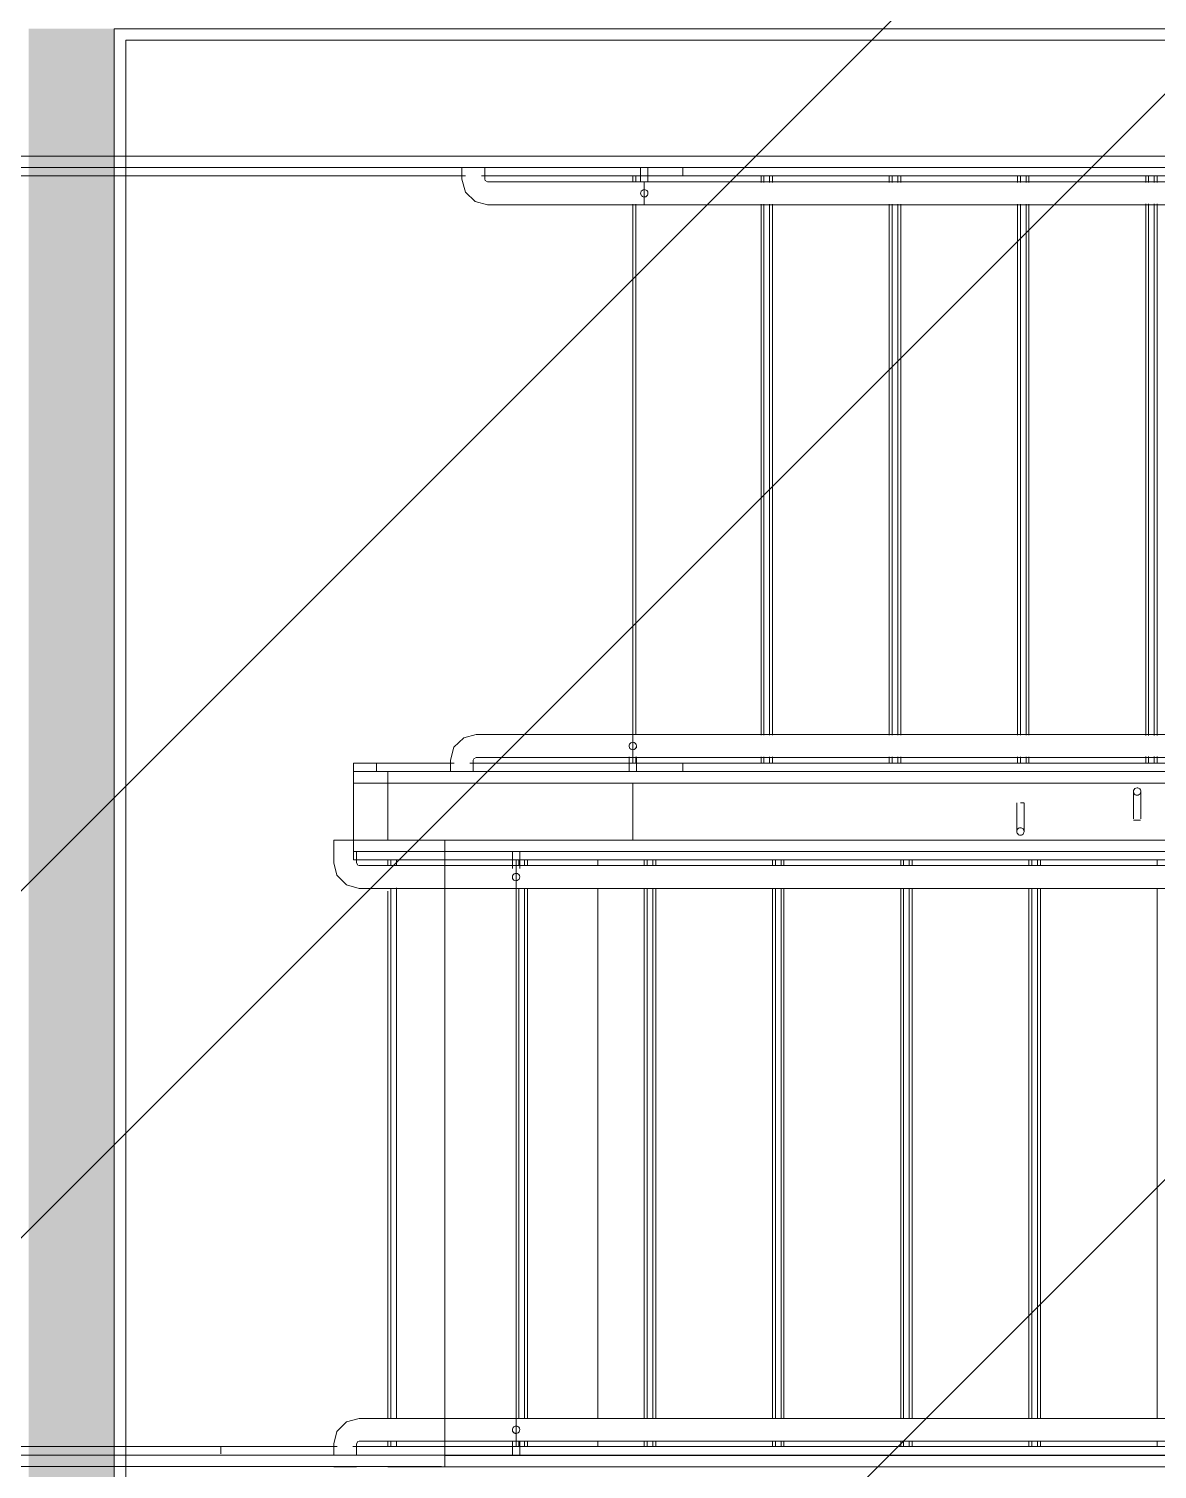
# Model space of a CAD drawing. Header units: millimetres. Extents: x -57519 to 497916, y -349472 to 446842.
# Drawn here: x 331103 to 333083, y 13420 to 15947 of the extents above; entities that cross this region are included whole.
import ezdxf

# ---------------------------------------------------------------- set-up
doc = ezdxf.new("R2010")
doc.units = ezdxf.units.MM
for name, color, linetype, lineweight in [('A-DETL-GENF', 92, 'Continuous', 5), ('A-FLOR', 192, 'Continuous', 5), ('A-FLOR-HRAL', 11, 'Continuous', 5), ('A-WALL', 113, 'Continuous', 20), ('A-WALL-PATT', 111, 'Continuous', 20), ('S-STRS', 31, 'Continuous', 5)]:
    doc.layers.add(name, color=color, linetype=linetype, lineweight=lineweight)

# ---------------------------------------------------------------- blocks, each defined once
blk = doc.blocks.new('Cast-In-Place Stair - Run_Internal_-6095804-SITE COVERAGE')
at = {"layer": 'S-STRS'}
for p, q in [((83399.2, 15678.1), (83399.2, 15689.2)), ((83404.3, 15689.2), (83404.3, 15678.1)), ((83624.2, 15678), (83624.2, 15689.2)), ((83629.3, 15689.2), (83629.3, 15678)), ((83639.2, 15689.2), (83639.2, 15678)), ((83644.3, 15678), (83644.3, 15689.2)), ((83849.2, 15677.8), (83849.2, 15689.2)), ((83854.3, 15689.2), (83854.3, 15677.8)), ((83864.2, 15689.2), (83864.2, 15677.8)), ((83869.3, 15677.8), (83869.3, 15689.2)), ((84074.2, 15677.7), (84074.2, 15689.2)), ((84079.3, 15689.2), (84079.3, 15677.7)), ((84089.2, 15689.2), (84089.2, 15677.7)), ((84094.3, 15677.7), (84094.3, 15689.2)), ((84299.2, 15677.5), (84299.2, 15689.2)), ((84304.3, 15689.2), (84304.3, 15677.5)), ((84314.2, 15689.2), (84314.2, 15677.5)), ((84319.3, 15677.5), (84319.3, 15689.2)), ((83399.2, 14708.1), (83399.2, 15639.6)), ((83404.3, 15639.6), (83404.3, 14708.1)), ((83624.2, 14708), (83624.2, 15639.6)), ((83629.3, 15639.6), (83629.3, 14708)), ((83639.2, 15639.7), (83639.2, 14708)), ((83644.3, 14708), (83644.3, 15639.7)), ((83849.2, 14707.8), (83849.2, 15639.8)), ((83854.3, 15639.8), (83854.3, 14707.8)), ((83864.2, 15639.8), (83864.2, 14707.8)), ((83869.3, 14707.8), (83869.3, 15639.8)), ((84074.2, 14707.7), (84074.2, 15639.9)), ((84079.3, 15640), (84079.3, 14707.7)), ((84089.2, 15640), (84089.2, 14707.7)), ((84094.3, 14707.7), (84094.3, 15640)), ((84299.2, 14707.5), (84299.2, 15640.1)), ((84304.3, 15640.1), (84304.3, 14707.5)), ((84314.2, 15640.1), (84314.2, 14707.5)), ((84319.3, 14707.5), (84319.3, 15640.1)), ((83399.2, 14658.8), (83399.2, 14669.5)), ((83404.3, 14669.5), (83404.3, 14658.8)), ((83624.2, 14658.8), (83624.2, 14669.6)), ((83629.3, 14669.7), (83629.3, 14658.8)), ((83639.2, 14669.7), (83639.2, 14658.8)), ((83644.3, 14658.8), (83644.3, 14669.7)), ((83849.2, 14658.8), (83849.2, 14669.8)), ((83854.3, 14669.8), (83854.3, 14658.8)), ((83864.2, 14669.8), (83864.2, 14658.8)), ((83869.3, 14658.8), (83869.3, 14669.8)), ((84074.2, 14658.8), (84074.2, 14669.9)), ((84079.3, 14670), (84079.3, 14658.8)), ((84089.2, 14670), (84089.2, 14658.8)), ((84094.3, 14658.8), (84094.3, 14670)), ((84299.2, 14658.8), (84299.2, 14670.1)), ((84304.3, 14670.1), (84304.3, 14658.8)), ((84314.2, 14670.1), (84314.2, 14658.8)), ((84319.3, 14658.8), (84319.3, 14670.1)), ((83404.3, 14623.8), (83644.3, 14623.8)), ((83639.2, 14623.8), (83404.3, 14623.8)), ((83629.3, 14623.8), (83639.2, 14623.8)), ((83639.2, 14623.8), (83629.3, 14623.8)), ((83644.3, 14623.8), (83869.3, 14623.8)), ((83864.2, 14623.8), (83644.3, 14623.8)), ((83854.3, 14623.8), (83864.2, 14623.8)), ((83862.5, 14623.8), (83854.3, 14623.8)), ((83869.3, 14623.8), (83877.6, 14623.8)), ((83877.6, 14623.8), (83869.3, 14623.8)), ((83877.6, 14623.8), (84094.3, 14623.8)), ((84089.2, 14623.8), (83877.6, 14623.8)), ((84079.3, 14623.8), (84089.2, 14623.8)), ((84086.4, 14623.8), (84079.3, 14623.8)), ((84094.3, 14623.8), (84101.7, 14623.8)), ((84101.7, 14623.8), (84094.3, 14623.8)), ((84101.7, 14623.8), (84319.3, 14623.8)), ((84314.2, 14623.8), (84101.7, 14623.8)), ((84304.3, 14623.8), (84314.2, 14623.8)), ((84311.8, 14623.8), (84304.3, 14623.8)), ((84319.3, 14623.8), (84326.4, 14623.8)), ((84326.4, 14623.8), (84319.3, 14623.8))]:
    blk.add_line(p, q, dxfattribs=at)
blk = doc.blocks.new('Cast-In-Place Stair - ___-6095803-SITE COVERAGE')
at = {"layer": 'S-STRS'}
for p, q in [((83399.2, 15689.2), (83399.2, 15678.1)), ((83399.2, 15689.2), (83399.2, 15678.1)), ((83624.2, 15689.2), (83624.2, 15678)), ((83639.2, 15678), (83639.2, 15689.2)), ((83849.2, 15689.2), (83849.2, 15677.8)), ((83864.2, 15677.8), (83864.2, 15689.2)), ((84074.2, 15689.2), (84074.2, 15677.7)), ((84089.2, 15677.7), (84089.2, 15689.2)), ((84299.2, 15689.2), (84299.2, 15677.5)), ((84314.2, 15677.5), (84314.2, 15689.2)), ((83399.2, 15639.6), (83399.2, 14708.1)), ((83399.2, 15639.6), (83399.2, 14708.1)), ((83624.2, 15639.6), (83624.2, 14708)), ((83639.2, 14708), (83639.2, 15639.7)), ((83849.2, 15639.8), (83849.2, 14707.8)), ((83864.2, 14707.8), (83864.2, 15639.8)), ((84074.2, 15639.9), (84074.2, 14707.7)), ((84089.2, 14707.7), (84089.2, 15640)), ((84299.2, 15640.1), (84299.2, 14707.5)), ((84314.2, 14707.5), (84314.2, 15640.1)), ((83399.2, 14669.5), (83399.2, 14658.8)), ((83399.2, 14669.5), (83399.2, 14658.8)), ((83624.2, 14669.6), (83624.2, 14658.8)), ((83639.2, 14658.8), (83639.2, 14669.7)), ((83849.2, 14669.8), (83849.2, 14658.8)), ((83864.2, 14658.8), (83864.2, 14669.8)), ((84074.2, 14669.9), (84074.2, 14658.8)), ((84089.2, 14658.8), (84089.2, 14670)), ((84299.2, 14670.1), (84299.2, 14658.8)), ((84314.2, 14658.8), (84314.2, 14670.1)), ((83404.3, 14623.8), (83639.2, 14623.8)), ((83404.3, 14623.8), (83624.2, 14623.8)), ((83624.2, 14623.8), (83639.2, 14623.8)), ((83629.3, 14623.8), (83639.2, 14623.8)), ((83629.3, 14623.8), (83639.2, 14623.8)), ((83644.3, 14623.8), (83864.2, 14623.8)), ((83644.3, 14623.8), (83849.2, 14623.8)), ((83849.2, 14623.8), (83864.2, 14623.8)), ((83854.3, 14623.8), (83862.5, 14623.8)), ((83854.3, 14623.8), (83862.5, 14623.8)), ((83869.3, 14623.8), (83877.6, 14623.8)), ((83869.3, 14623.8), (83877.6, 14623.8)), ((83877.6, 14623.8), (84089.2, 14623.8)), ((83877.6, 14623.8), (84074.2, 14623.8)), ((84074.2, 14623.8), (84089.2, 14623.8)), ((84079.3, 14623.8), (84086.4, 14623.8)), ((84079.3, 14623.8), (84086.4, 14623.8)), ((84094.3, 14623.8), (84101.7, 14623.8)), ((84094.3, 14623.8), (84101.7, 14623.8)), ((84101.7, 14623.8), (84314.2, 14623.8)), ((84101.7, 14623.8), (84299.2, 14623.8)), ((84299.2, 14623.8), (84314.2, 14623.8)), ((84304.3, 14623.8), (84311.8, 14623.8)), ((84304.3, 14623.8), (84311.8, 14623.8)), ((84319.3, 14623.8), (84326.4, 14623.8)), ((84319.3, 14623.8), (84326.4, 14623.8))]:
    blk.add_line(p, q, dxfattribs=at)
blk.add_blockref('Cast-In-Place Stair - Run_Internal_-6095804-SITE COVERAGE', (0, 0))
blk = doc.blocks.new('Cast-In-Place Stair - Run_Internal_-6095802-SITE COVERAGE')
at = {"layer": 'S-STRS'}
for p, q in [((83069.3, 14523.8), (82969.3, 14523.8)), ((82974.3, 14523.8), (83069.3, 14523.8)), ((83194.3, 14523.8), (83069.3, 14523.8)), ((83069.3, 14523.8), (83194.3, 14523.8)), ((83399.2, 14523.8), (83194.3, 14523.8)), ((83209.3, 14523.8), (83199.3, 14523.8)), ((83199.3, 14523.8), (83209.3, 14523.8)), ((83199.3, 14523.8), (83399.2, 14523.8)), ((83419.3, 14523.8), (83399.2, 14523.8)), ((83399.2, 14523.8), (83419.3, 14523.8)), ((83644.3, 14523.8), (83419.3, 14523.8)), ((83434.3, 14523.8), (83424.3, 14523.8)), ((83424.3, 14523.8), (83434.3, 14523.8)), ((83424.3, 14523.8), (83644.3, 14523.8)), ((83869.3, 14523.8), (83644.3, 14523.8)), ((83659.3, 14523.8), (83649.3, 14523.8)), ((83649.3, 14523.8), (83659.3, 14523.8)), ((83649.3, 14523.8), (83869.3, 14523.8)), ((84094.3, 14523.8), (83869.3, 14523.8)), ((83884.3, 14523.8), (83874.3, 14523.8)), ((83874.3, 14523.8), (83884.3, 14523.8)), ((83874.3, 14523.8), (84094.3, 14523.8)), ((84319.3, 14523.8), (84094.3, 14523.8)), ((84109.3, 14523.8), (84099.3, 14523.8)), ((84099.3, 14523.8), (84109.3, 14523.8)), ((84099.3, 14523.8), (84319.3, 14523.8)), ((84544.3, 14523.8), (84319.3, 14523.8)), ((82969.3, 14488.8), (82969.3, 14478.8)), ((82974.3, 14478.8), (82974.3, 14488.8)), ((83194.3, 14488.8), (83194.3, 14478.8)), ((83199.3, 14478.8), (83199.3, 14488.8)), ((83209.3, 14488.8), (83209.3, 14478.8)), ((83214.3, 14478.8), (83214.3, 14488.8)), ((83419.3, 14488.8), (83419.3, 14478.8)), ((83424.3, 14478.8), (83424.3, 14488.8)), ((83434.3, 14478.8), (83434.3, 14488.8)), ((83439.3, 14488.8), (83439.3, 14478.8)), ((83644.3, 14488.8), (83644.3, 14478.8)), ((83649.3, 14478.8), (83649.3, 14488.8)), ((83659.3, 14478.8), (83659.3, 14488.8)), ((83664.3, 14488.8), (83664.3, 14478.8)), ((83869.3, 14488.8), (83869.3, 14478.8)), ((83874.3, 14478.8), (83874.3, 14488.8)), ((83884.3, 14478.8), (83884.3, 14488.8)), ((83889.3, 14488.8), (83889.3, 14478.8)), ((84094.3, 14488.8), (84094.3, 14478.8)), ((84099.3, 14478.8), (84099.3, 14488.8)), ((84109.3, 14478.8), (84109.3, 14488.8)), ((84114.3, 14488.8), (84114.3, 14478.8)), ((84319.3, 14488.8), (84319.3, 14478.8)), ((82974.3, 13507.7), (82974.3, 14437.7)), ((83194.3, 14439.5), (83194.3, 13508.1)), ((83199.3, 13508.1), (83199.3, 14439.5)), ((83209.3, 14439.5), (83209.3, 13508.1)), ((83214.3, 13508.1), (83214.3, 14439.5)), ((83419.3, 14439.5), (83419.3, 13508.1)), ((83424.3, 13508.1), (83424.3, 14439.5)), ((83434.3, 13508.1), (83434.3, 14439.5)), ((83439.3, 14439.5), (83439.3, 13508.1)), ((83644.3, 14439.5), (83644.3, 13508.1)), ((83649.3, 13508.1), (83649.3, 14439.5)), ((83659.3, 13508.1), (83659.3, 14439.5)), ((83664.3, 14439.5), (83664.3, 13508.1)), ((83869.3, 14439.5), (83869.3, 13508.1)), ((83874.3, 13508.1), (83874.3, 14439.5)), ((83884.3, 13508.1), (83884.3, 14439.5)), ((83889.3, 14439.5), (83889.3, 13508.1)), ((84094.3, 14439.5), (84094.3, 13508.1)), ((84099.3, 13508.1), (84099.3, 14439.5)), ((84109.3, 13508.1), (84109.3, 14439.5)), ((84114.3, 14439.5), (84114.3, 13508.1)), ((84319.3, 14439.5), (84319.3, 13508.1)), ((82969.3, 14434.1), (82969.3, 13507.8)), ((82969.3, 13469.5), (82969.3, 13459.2)), ((82974.3, 13459.2), (82974.3, 13469.5)), ((83194.3, 13469.5), (83194.3, 13459.2)), ((83199.3, 13459.2), (83199.3, 13469.5)), ((83209.3, 13469.5), (83209.3, 13459.2)), ((83214.3, 13459.2), (83214.3, 13469.5)), ((83419.3, 13469.5), (83419.3, 13459.2)), ((83424.3, 13459.2), (83424.3, 13469.5)), ((83434.3, 13459.2), (83434.3, 13469.5)), ((83439.3, 13469.5), (83439.3, 13459.2)), ((83644.3, 13469.5), (83644.3, 13459.2)), ((83649.3, 13459.2), (83649.3, 13469.5)), ((83659.3, 13459.2), (83659.3, 13469.5)), ((83664.3, 13469.5), (83664.3, 13459.2)), ((83869.3, 13469.5), (83869.3, 13459.2)), ((83874.3, 13459.2), (83874.3, 13469.5)), ((83884.3, 13459.2), (83884.3, 13469.5)), ((83889.3, 13469.5), (83889.3, 13459.2)), ((84094.3, 13469.5), (84094.3, 13459.2)), ((84099.3, 13459.2), (84099.3, 13469.5)), ((84109.3, 13459.2), (84109.3, 13469.5)), ((84114.3, 13469.5), (84114.3, 13459.2)), ((84319.3, 13469.5), (84319.3, 13459.2)), ((82969.3, 13423.8), (83069.3, 13423.8)), ((82969.3, 13423.8), (82974.3, 13423.8)), ((83069.3, 13423.8), (82974.3, 13423.8)), ((83069.3, 13423.8), (83194.3, 13423.8)), ((83194.3, 13423.8), (83069.3, 13423.8)), ((83194.3, 13423.8), (83419.3, 13423.8)), ((83199.3, 13423.8), (83209.3, 13423.8)), ((83209.3, 13423.8), (83199.3, 13423.8)), ((83419.3, 13423.8), (83199.3, 13423.8)), ((83419.3, 13423.8), (83644.3, 13423.8)), ((83424.3, 13423.8), (83434.3, 13423.8)), ((83434.3, 13423.8), (83424.3, 13423.8)), ((83644.3, 13423.8), (83424.3, 13423.8)), ((83644.3, 13423.8), (83869.3, 13423.8)), ((83649.3, 13423.8), (83659.3, 13423.8)), ((83659.3, 13423.8), (83649.3, 13423.8)), ((83869.3, 13423.8), (83649.3, 13423.8)), ((83869.3, 13423.8), (84094.3, 13423.8)), ((83874.3, 13423.8), (83884.3, 13423.8)), ((83884.3, 13423.8), (83874.3, 13423.8)), ((84094.3, 13423.8), (83874.3, 13423.8)), ((84094.3, 13423.8), (84319.3, 13423.8)), ((84099.3, 13423.8), (84109.3, 13423.8)), ((84109.3, 13423.8), (84099.3, 13423.8)), ((84319.3, 13423.8), (84099.3, 13423.8)), ((84319.3, 13423.8), (84544.3, 13423.8))]:
    blk.add_line(p, q, dxfattribs=at)
blk = doc.blocks.new('Cast-In-Place Stair - ___-6095801-SITE COVERAGE')
at = {"layer": 'S-STRS'}
for p, q in [((83069.3, 14523.8), (82974.3, 14523.8)), ((83069.3, 14523.8), (82984.3, 14523.8)), ((83194.3, 14523.8), (83069.3, 14523.8)), ((83194.3, 14523.8), (83069.3, 14523.8)), ((83209.3, 14523.8), (83199.3, 14523.8)), ((83399.2, 14523.8), (83199.3, 14523.8)), ((83214.3, 14523.8), (83199.3, 14523.8)), ((83209.3, 14523.8), (83199.3, 14523.8)), ((83337.7, 14523.8), (83214.3, 14523.8)), ((83399.2, 14523.8), (83337.7, 14523.8)), ((83419.3, 14523.8), (83399.2, 14523.8)), ((83419.3, 14523.8), (83399.2, 14523.8)), ((83434.3, 14523.8), (83424.3, 14523.8)), ((83434.3, 14523.8), (83424.3, 14523.8)), ((83644.3, 14523.8), (83424.3, 14523.8)), ((83439.3, 14523.8), (83424.3, 14523.8)), ((83644.3, 14523.8), (83439.3, 14523.8)), ((83659.3, 14523.8), (83649.3, 14523.8)), ((83659.3, 14523.8), (83649.3, 14523.8)), ((83869.3, 14523.8), (83649.3, 14523.8)), ((83664.3, 14523.8), (83649.3, 14523.8)), ((83869.3, 14523.8), (83664.3, 14523.8)), ((83884.3, 14523.8), (83874.3, 14523.8)), ((83884.3, 14523.8), (83874.3, 14523.8)), ((84094.3, 14523.8), (83874.3, 14523.8)), ((83889.3, 14523.8), (83874.3, 14523.8)), ((84094.3, 14523.8), (83889.3, 14523.8)), ((84109.3, 14523.8), (84099.3, 14523.8)), ((84109.3, 14523.8), (84099.3, 14523.8)), ((84319.3, 14523.8), (84099.3, 14523.8)), ((84114.3, 14523.8), (84099.3, 14523.8)), ((84319.3, 14523.8), (84114.3, 14523.8)), ((82974.3, 14478.8), (82974.3, 14488.8)), ((82984.3, 14488.8), (82984.3, 14478.8)), ((83199.3, 14488.8), (83199.3, 14478.8)), ((83214.3, 14478.8), (83214.3, 14488.8)), ((83337.7, 14488.8), (83337.7, 14478.8)), ((83424.3, 14488.8), (83424.3, 14478.8)), ((83439.3, 14478.8), (83439.3, 14488.8)), ((83649.3, 14488.8), (83649.3, 14478.8)), ((83664.3, 14478.8), (83664.3, 14488.8)), ((83874.3, 14488.8), (83874.3, 14478.8)), ((83889.3, 14478.8), (83889.3, 14488.8)), ((84099.3, 14488.8), (84099.3, 14478.8)), ((84114.3, 14478.8), (84114.3, 14488.8)), ((82974.3, 13507.7), (82974.3, 14437.7)), ((82984.3, 14440), (82984.3, 13507.7)), ((83199.3, 14439.5), (83199.3, 13508.1)), ((83214.3, 13508.1), (83214.3, 14439.5)), ((83337.7, 14439.5), (83337.7, 13508.1)), ((83424.3, 14439.5), (83424.3, 13508.1)), ((83439.3, 13508.1), (83439.3, 14439.5)), ((83649.3, 14439.5), (83649.3, 13508.1)), ((83664.3, 13508.1), (83664.3, 14439.5)), ((83874.3, 14439.5), (83874.3, 13508.1)), ((83889.3, 13508.1), (83889.3, 14439.5)), ((84099.3, 14439.5), (84099.3, 13508.1)), ((84114.3, 13508.1), (84114.3, 14439.5)), ((82974.3, 13459.2), (82974.3, 13469.5)), ((82984.3, 13469.5), (82984.3, 13459.2)), ((83199.3, 13469.5), (83199.3, 13459.2)), ((83214.3, 13459.2), (83214.3, 13469.5)), ((83337.7, 13469.5), (83337.7, 13459.2)), ((83424.3, 13469.5), (83424.3, 13459.2)), ((83439.3, 13459.2), (83439.3, 13469.5)), ((83649.3, 13469.5), (83649.3, 13459.2)), ((83664.3, 13459.2), (83664.3, 13469.5)), ((83874.3, 13469.5), (83874.3, 13459.2)), ((83889.3, 13459.2), (83889.3, 13469.5)), ((84099.3, 13469.5), (84099.3, 13459.2)), ((84114.3, 13459.2), (84114.3, 13469.5)), ((82974.3, 13423.8), (83069.3, 13423.8)), ((82984.3, 13423.8), (82974.3, 13423.8)), ((82984.3, 13423.8), (83069.3, 13423.8)), ((83069.3, 13423.8), (83194.3, 13423.8)), ((83069.3, 13423.8), (83194.3, 13423.8)), ((83199.3, 13423.8), (83209.3, 13423.8)), ((83199.3, 13423.8), (83419.3, 13423.8)), ((83199.3, 13423.8), (83214.3, 13423.8)), ((83199.3, 13423.8), (83209.3, 13423.8)), ((83214.3, 13423.8), (83337.7, 13423.8)), ((83337.7, 13423.8), (83419.3, 13423.8)), ((83424.3, 13423.8), (83434.3, 13423.8)), ((83424.3, 13423.8), (83434.3, 13423.8)), ((83424.3, 13423.8), (83644.3, 13423.8)), ((83424.3, 13423.8), (83439.3, 13423.8)), ((83439.3, 13423.8), (83644.3, 13423.8)), ((83649.3, 13423.8), (83659.3, 13423.8)), ((83649.3, 13423.8), (83659.3, 13423.8)), ((83649.3, 13423.8), (83869.3, 13423.8)), ((83649.3, 13423.8), (83664.3, 13423.8)), ((83664.3, 13423.8), (83869.3, 13423.8)), ((83874.3, 13423.8), (83884.3, 13423.8)), ((83874.3, 13423.8), (83884.3, 13423.8)), ((83874.3, 13423.8), (84094.3, 13423.8)), ((83874.3, 13423.8), (83889.3, 13423.8)), ((83889.3, 13423.8), (84094.3, 13423.8)), ((84099.3, 13423.8), (84109.3, 13423.8)), ((84099.3, 13423.8), (84109.3, 13423.8)), ((84099.3, 13423.8), (84319.3, 13423.8)), ((84099.3, 13423.8), (84114.3, 13423.8)), ((84114.8, 13423.8), (84319.3, 13423.8))]:
    blk.add_line(p, q, dxfattribs=at)
blk.add_blockref('Cast-In-Place Stair - Run_Internal_-6095802-SITE COVERAGE', (0, 0))
blk = doc.blocks.new('Monolithic Run - Run_Internal_-6095802-SITE COVERAGE')
at = {"layer": 'S-STRS'}
for p, q in [((83069.3, 14523.8), (82969.3, 14523.8)), ((82974.3, 14523.8), (83069.3, 14523.8)), ((83194.3, 14523.8), (83069.3, 14523.8)), ((83069.3, 14523.8), (83194.3, 14523.8)), ((83399.2, 14523.8), (83194.3, 14523.8)), ((83209.3, 14523.8), (83199.3, 14523.8)), ((83199.3, 14523.8), (83209.3, 14523.8)), ((83199.3, 14523.8), (83399.2, 14523.8)), ((83419.3, 14523.8), (83399.2, 14523.8)), ((83399.2, 14523.8), (83419.3, 14523.8)), ((83644.3, 14523.8), (83419.3, 14523.8)), ((83434.3, 14523.8), (83424.3, 14523.8)), ((83424.3, 14523.8), (83434.3, 14523.8)), ((83424.3, 14523.8), (83644.3, 14523.8)), ((83869.3, 14523.8), (83644.3, 14523.8)), ((83659.3, 14523.8), (83649.3, 14523.8)), ((83649.3, 14523.8), (83659.3, 14523.8)), ((83649.3, 14523.8), (83869.3, 14523.8)), ((84094.3, 14523.8), (83869.3, 14523.8)), ((83884.3, 14523.8), (83874.3, 14523.8)), ((83874.3, 14523.8), (83884.3, 14523.8)), ((83874.3, 14523.8), (84094.3, 14523.8)), ((84319.3, 14523.8), (84094.3, 14523.8)), ((84109.3, 14523.8), (84099.3, 14523.8)), ((84099.3, 14523.8), (84109.3, 14523.8)), ((84099.3, 14523.8), (84319.3, 14523.8)), ((84544.3, 14523.8), (84319.3, 14523.8)), ((82969.3, 14488.8), (82969.3, 14478.8)), ((82974.3, 14478.8), (82974.3, 14488.8)), ((83194.3, 14488.8), (83194.3, 14478.8)), ((83199.3, 14478.8), (83199.3, 14488.8)), ((83209.3, 14488.8), (83209.3, 14478.8)), ((83214.3, 14478.8), (83214.3, 14488.8)), ((83419.3, 14488.8), (83419.3, 14478.8)), ((83424.3, 14478.8), (83424.3, 14488.8)), ((83434.3, 14478.8), (83434.3, 14488.8)), ((83439.3, 14488.8), (83439.3, 14478.8)), ((83644.3, 14488.8), (83644.3, 14478.8)), ((83649.3, 14478.8), (83649.3, 14488.8)), ((83659.3, 14478.8), (83659.3, 14488.8)), ((83664.3, 14488.8), (83664.3, 14478.8)), ((83869.3, 14488.8), (83869.3, 14478.8)), ((83874.3, 14478.8), (83874.3, 14488.8)), ((83884.3, 14478.8), (83884.3, 14488.8)), ((83889.3, 14488.8), (83889.3, 14478.8)), ((84094.3, 14488.8), (84094.3, 14478.8)), ((84099.3, 14478.8), (84099.3, 14488.8)), ((84109.3, 14478.8), (84109.3, 14488.8)), ((84114.3, 14488.8), (84114.3, 14478.8)), ((84319.3, 14488.8), (84319.3, 14478.8)), ((82974.3, 13507.7), (82974.3, 14437.7)), ((83194.3, 14439.5), (83194.3, 13508.1)), ((83199.3, 13508.1), (83199.3, 14439.5)), ((83209.3, 14439.5), (83209.3, 13508.1)), ((83214.3, 13508.1), (83214.3, 14439.5)), ((83419.3, 14439.5), (83419.3, 13508.1)), ((83424.3, 13508.1), (83424.3, 14439.5)), ((83434.3, 13508.1), (83434.3, 14439.5)), ((83439.3, 14439.5), (83439.3, 13508.1)), ((83644.3, 14439.5), (83644.3, 13508.1)), ((83649.3, 13508.1), (83649.3, 14439.5)), ((83659.3, 13508.1), (83659.3, 14439.5)), ((83664.3, 14439.5), (83664.3, 13508.1)), ((83869.3, 14439.5), (83869.3, 13508.1)), ((83874.3, 13508.1), (83874.3, 14439.5)), ((83884.3, 13508.1), (83884.3, 14439.5)), ((83889.3, 14439.5), (83889.3, 13508.1)), ((84094.3, 14439.5), (84094.3, 13508.1)), ((84099.3, 13508.1), (84099.3, 14439.5)), ((84109.3, 13508.1), (84109.3, 14439.5)), ((84114.3, 14439.5), (84114.3, 13508.1)), ((84319.3, 14439.5), (84319.3, 13508.1)), ((82969.3, 14434.1), (82969.3, 13507.8)), ((82969.3, 13469.5), (82969.3, 13459.2)), ((82974.3, 13459.2), (82974.3, 13469.5)), ((83194.3, 13469.5), (83194.3, 13459.2)), ((83199.3, 13459.2), (83199.3, 13469.5)), ((83209.3, 13469.5), (83209.3, 13459.2)), ((83214.3, 13459.2), (83214.3, 13469.5)), ((83419.3, 13469.5), (83419.3, 13459.2)), ((83424.3, 13459.2), (83424.3, 13469.5)), ((83434.3, 13459.2), (83434.3, 13469.5)), ((83439.3, 13469.5), (83439.3, 13459.2)), ((83644.3, 13469.5), (83644.3, 13459.2)), ((83649.3, 13459.2), (83649.3, 13469.5)), ((83659.3, 13459.2), (83659.3, 13469.5)), ((83664.3, 13469.5), (83664.3, 13459.2)), ((83869.3, 13469.5), (83869.3, 13459.2)), ((83874.3, 13459.2), (83874.3, 13469.5)), ((83884.3, 13459.2), (83884.3, 13469.5)), ((83889.3, 13469.5), (83889.3, 13459.2)), ((84094.3, 13469.5), (84094.3, 13459.2)), ((84099.3, 13459.2), (84099.3, 13469.5)), ((84109.3, 13459.2), (84109.3, 13469.5)), ((84114.3, 13469.5), (84114.3, 13459.2)), ((84319.3, 13469.5), (84319.3, 13459.2)), ((82969.3, 13423.8), (83069.3, 13423.8)), ((82969.3, 13423.8), (82974.3, 13423.8)), ((83069.3, 13423.8), (82974.3, 13423.8)), ((83069.3, 13423.8), (83194.3, 13423.8)), ((83194.3, 13423.8), (83069.3, 13423.8)), ((83194.3, 13423.8), (83419.3, 13423.8)), ((83199.3, 13423.8), (83209.3, 13423.8)), ((83209.3, 13423.8), (83199.3, 13423.8)), ((83419.3, 13423.8), (83199.3, 13423.8)), ((83419.3, 13423.8), (83644.3, 13423.8)), ((83424.3, 13423.8), (83434.3, 13423.8)), ((83434.3, 13423.8), (83424.3, 13423.8)), ((83644.3, 13423.8), (83424.3, 13423.8)), ((83644.3, 13423.8), (83869.3, 13423.8)), ((83649.3, 13423.8), (83659.3, 13423.8)), ((83659.3, 13423.8), (83649.3, 13423.8)), ((83869.3, 13423.8), (83649.3, 13423.8)), ((83869.3, 13423.8), (84094.3, 13423.8)), ((83874.3, 13423.8), (83884.3, 13423.8)), ((83884.3, 13423.8), (83874.3, 13423.8)), ((84094.3, 13423.8), (83874.3, 13423.8)), ((84094.3, 13423.8), (84319.3, 13423.8)), ((84099.3, 13423.8), (84109.3, 13423.8)), ((84109.3, 13423.8), (84099.3, 13423.8)), ((84319.3, 13423.8), (84099.3, 13423.8)), ((84319.3, 13423.8), (84544.3, 13423.8))]:
    blk.add_line(p, q, dxfattribs=at)
blk = doc.blocks.new('Monolithic Run - Run_Internal_-6095804-SITE COVERAGE')
at = {"layer": 'S-STRS'}
for p, q in [((83399.2, 15678.1), (83399.2, 15689.2)), ((83404.3, 15689.2), (83404.3, 15678.1)), ((83624.2, 15678), (83624.2, 15689.2)), ((83629.3, 15689.2), (83629.3, 15678)), ((83639.2, 15689.2), (83639.2, 15678)), ((83644.3, 15678), (83644.3, 15689.2)), ((83849.2, 15677.8), (83849.2, 15689.2)), ((83854.3, 15689.2), (83854.3, 15677.8)), ((83864.2, 15689.2), (83864.2, 15677.8)), ((83869.3, 15677.8), (83869.3, 15689.2)), ((84074.2, 15677.7), (84074.2, 15689.2)), ((84079.3, 15689.2), (84079.3, 15677.7)), ((84089.2, 15689.2), (84089.2, 15677.7)), ((84094.3, 15677.7), (84094.3, 15689.2)), ((84299.2, 15677.5), (84299.2, 15689.2)), ((84304.3, 15689.2), (84304.3, 15677.5)), ((84314.2, 15689.2), (84314.2, 15677.5)), ((84319.3, 15677.5), (84319.3, 15689.2)), ((83399.2, 14708.1), (83399.2, 15639.6)), ((83404.3, 15639.6), (83404.3, 14708.1)), ((83624.2, 14708), (83624.2, 15639.6)), ((83629.3, 15639.6), (83629.3, 14708)), ((83639.2, 15639.7), (83639.2, 14708)), ((83644.3, 14708), (83644.3, 15639.7)), ((83849.2, 14707.8), (83849.2, 15639.8)), ((83854.3, 15639.8), (83854.3, 14707.8)), ((83864.2, 15639.8), (83864.2, 14707.8)), ((83869.3, 14707.8), (83869.3, 15639.8)), ((84074.2, 14707.7), (84074.2, 15639.9)), ((84079.3, 15640), (84079.3, 14707.7)), ((84089.2, 15640), (84089.2, 14707.7)), ((84094.3, 14707.7), (84094.3, 15640)), ((84299.2, 14707.5), (84299.2, 15640.1)), ((84304.3, 15640.1), (84304.3, 14707.5)), ((84314.2, 15640.1), (84314.2, 14707.5)), ((84319.3, 14707.5), (84319.3, 15640.1)), ((83399.2, 14658.8), (83399.2, 14669.5)), ((83404.3, 14669.5), (83404.3, 14658.8)), ((83624.2, 14658.8), (83624.2, 14669.6)), ((83629.3, 14669.7), (83629.3, 14658.8)), ((83639.2, 14669.7), (83639.2, 14658.8)), ((83644.3, 14658.8), (83644.3, 14669.7)), ((83849.2, 14658.8), (83849.2, 14669.8)), ((83854.3, 14669.8), (83854.3, 14658.8)), ((83864.2, 14669.8), (83864.2, 14658.8)), ((83869.3, 14658.8), (83869.3, 14669.8)), ((84074.2, 14658.8), (84074.2, 14669.9)), ((84079.3, 14670), (84079.3, 14658.8)), ((84089.2, 14670), (84089.2, 14658.8)), ((84094.3, 14658.8), (84094.3, 14670)), ((84299.2, 14658.8), (84299.2, 14670.1)), ((84304.3, 14670.1), (84304.3, 14658.8)), ((84314.2, 14670.1), (84314.2, 14658.8)), ((84319.3, 14658.8), (84319.3, 14670.1)), ((83404.3, 14623.8), (83644.3, 14623.8)), ((83639.2, 14623.8), (83404.3, 14623.8)), ((83629.3, 14623.8), (83639.2, 14623.8)), ((83639.2, 14623.8), (83629.3, 14623.8)), ((83644.3, 14623.8), (83869.3, 14623.8)), ((83864.2, 14623.8), (83644.3, 14623.8)), ((83854.3, 14623.8), (83864.2, 14623.8)), ((83862.5, 14623.8), (83854.3, 14623.8)), ((83869.3, 14623.8), (83877.6, 14623.8)), ((83877.6, 14623.8), (83869.3, 14623.8)), ((83877.6, 14623.8), (84094.3, 14623.8)), ((84089.2, 14623.8), (83877.6, 14623.8)), ((84079.3, 14623.8), (84089.2, 14623.8)), ((84086.4, 14623.8), (84079.3, 14623.8)), ((84094.3, 14623.8), (84101.7, 14623.8)), ((84101.7, 14623.8), (84094.3, 14623.8)), ((84101.7, 14623.8), (84319.3, 14623.8)), ((84314.2, 14623.8), (84101.7, 14623.8)), ((84304.3, 14623.8), (84314.2, 14623.8)), ((84311.8, 14623.8), (84304.3, 14623.8)), ((84319.3, 14623.8), (84326.4, 14623.8)), ((84326.4, 14623.8), (84319.3, 14623.8))]:
    blk.add_line(p, q, dxfattribs=at)
blk = doc.blocks.new('Railing - Handrail On Railing_Start Post-6008623-SITE COVERAGE')
at = {"layer": 'A-FLOR-HRAL'}
for p, q in [((-65, 320), (-65, 314.1)), ((-65, 317.3), (-65, 320)), ((-65, 314.1), (-65, 317.3)), ((-65, 314.1), (-65, 310)), ((-65, 310), (-65, 314.1)), ((-65, 310), (-65, 300)), ((-65, 280.7), (-65, 310)), ((-25, 320), (-44.7, 320)), ((-65, 300), (-65, 285.9)), ((-65, 285.9), (-65, 280.7)), ((-65, 280.7), (-65, 280)), ((-65, 280), (-65, 280.7)), ((-44.7, 280), (-25, 280)), ((-25, 280), (-20.8, 277.7)), ((20, 275), (13.8, 297.8)), ((-20.8, 277.7), (-20, 275)), ((-20, 275), (-20, 125)), ((20, 125), (20, 275)), ((-20, 125), (-20, 0)), ((20, 0), (20, 125)), ((-19.3, 6.5), (-44.7, 6.5)), ((-3, 6.5), (0, 6.5)), ((-44.7, -6.5), (-19.3, -6.5)), ((10, 0), (-20, 0)), ((-20, 0), (-19.3, 0)), ((-19.3, 0), (-10, 0)), ((-10, 0), (20, 0)), ((19.3, 0), (10, 0)), ((20, 0), (19.3, 0))]:
    blk.add_line(p, q, dxfattribs=at)
at = {"layer": 'A-FLOR-HRAL', "flags": 128}
blk.add_lwpolyline([(13.8, 297.8), (-3.2, 314.4), (-25, 320)], dxfattribs=at)
at = {"layer": 'A-FLOR-HRAL'}
for start, end in [(165, 180), (150, 165), (135, 150), (105, 135), (360, 105), (180, 330), (330, 360)]:
    blk.add_arc((0, 0), 6.5, start, end, dxfattribs=at)
blk = doc.blocks.new('Railing - Railing-6095844-SITE COVERAGE')
at = {"layer": 'A-FLOR-HRAL'}
for p, q in [((86344.3, 13508.8), (83194.3, 13508.8)), ((83194.3, 13469.5), (83194.3, 13468.8)), ((83194.3, 13468.8), (86344.3, 13468.8))]:
    blk.add_line(p, q, dxfattribs=at)
at = {"layer": 'A-FLOR-HRAL', "flags": 128}
for points in [[(83194.3, 13508.8), (83194.3, 13508.1), (83194.3, 13506.1), (83194.3, 13503), (83194.3, 13498.8), (83194.3, 13494), (83194.3, 13488.8), (83194.3, 13483.6), (83194.3, 13478.8), (83194.3, 13474.7), (83194.3, 13471.5), (83194.3, 13469.5)], [(83194.3, 13468.8), (83194.3, 13469.5), (83194.3, 13471.5), (83194.3, 13474.7), (83194.3, 13478.8), (83194.3, 13483.6), (83194.3, 13488.8), (83194.3, 13494), (83194.3, 13498.8), (83194.3, 13503), (83194.3, 13506.1), (83194.3, 13508.1), (83194.3, 13508.8)]]:
    blk.add_lwpolyline(points, dxfattribs=at)
at = {"rotation": 89.99999999999982}
blk.add_blockref('Railing - Handrail On Railing_Start Post-6008623-SITE COVERAGE', (83194.3, 13488.8), dxfattribs=at)
blk = doc.blocks.new('Railing - Handrail On Railing-13662289-SITE COVERAGE')
at = {"layer": 'A-FLOR-HRAL'}
for p, q in [((-50, 5.6), (-50, 3.2)), ((-50, 0), (-50, 5.6)), ((-50, 3.2), (-50, 0)), ((-15, 6.5), (-47.7, 6.5)), ((-50, -3.3), (-50, 0)), ((-50, 0), (-50, -3.3)), ((-50, -4.6), (-50, -3.3)), ((-50, -3.3), (-50, -6.5)), ((-50, -6.3), (-50, -4.6)), ((-50, -6.5), (-50, -6.3)), ((-48.1, -6.5), (-15, -6.5))]:
    blk.add_line(p, q, dxfattribs=at)
at = {"layer": 'A-FLOR-HRAL', "flags": 128}
for points in [[(-15, 6.5), (-3, 6.5), (0, 6.5)], [(0, -6.5), (-5.9, -6.5), (-15, -6.5)]]:
    blk.add_lwpolyline(points, dxfattribs=at)
at = {"layer": 'A-FLOR-HRAL'}
for start, end in [(45, 180), (360, 45), (180, 210), (210, 285), (285, 360)]:
    blk.add_arc((0, 0), 6.5, start, end, dxfattribs=at)
blk = doc.blocks.new('Railing - Handrail On Railing-13662279-SITE COVERAGE')
at = {"layer": 'A-FLOR-HRAL'}
for p, q in [((-15.6, 6.5), (-50, 6.5)), ((-50, 0), (-50, -6.3)), ((-50, -4.6), (-50, 0)), ((-50, 0), (-50, 0)), ((-50, -5.6), (-50, -4.6)), ((-50, -6.3), (-50, -5.6)), ((-50, -6.3), (-50, -6.3)), ((-50, -6.5), (-16, -6.5))]:
    blk.add_line(p, q, dxfattribs=at)
at = {"layer": 'A-FLOR-HRAL', "flags": 128}
for points in [[(-15, 6.5), (-3, 6.5), (0, 6.5)], [(0, -6.5), (-5.9, -6.5), (-15, -6.5)]]:
    blk.add_lwpolyline(points, dxfattribs=at)
at = {"layer": 'A-FLOR-HRAL'}
for start, end in [(165, 180), (30, 165), (360, 30), (180, 225), (225, 240), (240, 360)]:
    blk.add_arc((0, 0), 6.5, start, end, dxfattribs=at)
blk = doc.blocks.new('Railing - Handrail On Railing_End Post-V102-SITE COVERAGE')
at = {"layer": 'A-FLOR-HRAL'}
for p, q in [((-19.3, 6.5), (-45, 6.5)), ((-20, 0), (-20, -275)), ((-3, 6.5), (0, 6.5)), ((20, -275), (20, 0)), ((-45, -6.5), (-19.3, -6.5)), ((-20, 0), (-10, 0)), ((-19.3, 0), (-20, 0)), ((-17.3, 0), (-19.3, 0)), ((-14.1, 0), (-17.3, 0)), ((-5.2, 0), (-14.1, 0)), ((-10, 0), (-5.2, 0)), ((-5.2, 0), (0, 0)), ((10, 0), (-5.2, 0)), ((0, 0), (5.2, 0)), ((5.2, 0), (10, 0)), ((10, 0), (20, 0)), ((14.1, 0), (10, 0)), ((20, 0), (14.1, 0)), ((-25, -280), (-45, -280)), ((-45, -320), (-25, -320))]:
    blk.add_line(p, q, dxfattribs=at)
at = {"layer": 'A-FLOR-HRAL', "flags": 128}
for points in [[(-25, -320), (-2.2, -313.8), (14.4, -296.8), (20, -275)], [(-20, -275), (-22.3, -279.2), (-25, -280)]]:
    blk.add_lwpolyline(points, dxfattribs=at)
at = {"layer": 'A-FLOR-HRAL'}
for start, end in [(90, 180), (360, 90), (180, 315), (315, 330), (330, 360)]:
    blk.add_arc((0, 0), 6.5, start, end, dxfattribs=at)
blk = doc.blocks.new('Railing - Handrail On Railing_Start Post-V103-SITE COVERAGE')
at = {"layer": 'A-FLOR-HRAL'}
for p, q in [((-25, 320), (-65, 320)), ((-65, 320), (-65, 314.1)), ((-65, 290), (-65, 320)), ((-65, 314.1), (-65, 285.9)), ((-65, 285.9), (-65, 290)), ((-45, 280), (-25, 280)), ((-25, 280), (-20.8, 277.7)), ((-20.8, 277.7), (-20, 275)), ((-20, 275), (-20, 125)), ((20, 125), (20, 275)), ((-20, 125), (-20, 0)), ((20, 0), (20, 125)), ((-20, 6.5), (-45, 6.5)), ((-15, 6.5), (-20, 6.5)), ((-3, 6.5), (0, 6.5)), ((-45, -6.5), (-20, -6.5)), ((20, 0), (-20, 0)), ((-20, 0), (5.2, 0)), ((-20, -6.5), (-15, -6.5)), ((5.2, 0), (10, 0)), ((10, 0), (20, 0))]:
    blk.add_line(p, q, dxfattribs=at)
at = {"layer": 'A-FLOR-HRAL', "flags": 128}
blk.add_lwpolyline([(20, 275), (13.8, 297.8), (-3.2, 314.4), (-25, 320)], dxfattribs=at)
at = {"layer": 'A-FLOR-HRAL'}
for start, end in [(150, 180), (135, 150), (360, 135), (180, 195), (195, 210), (210, 285), (285, 360)]:
    blk.add_arc((0, 0), 6.5, start, end, dxfattribs=at)
blk = doc.blocks.new('Railing - Railing-6095848-SITE COVERAGE')
at = {"layer": 'A-FLOR-HRAL'}
for p, q in [((86409.3, 14708.8), (83399.2, 14708.8)), ((83399.2, 14703), (83399.2, 14698.8)), ((83399.2, 14668.8), (86409.3, 14668.8)), ((86350.3, 14478.8), (83194.3, 14478.8)), ((83194.3, 14478.8), (83194.3, 14478.8)), ((83194.3, 14478.1), (83194.3, 14478.8)), ((83194.3, 14478.8), (83194.3, 14478.8)), ((83194.3, 14478.8), (83194.3, 14478.1)), ((83194.3, 14468.8), (83194.3, 14473)), ((83194.3, 14464), (83194.3, 14468.8)), ((83194.3, 14458.8), (83194.3, 14453.6)), ((83194.3, 14453.6), (83194.3, 14448.8)), ((83194.3, 14438.8), (86350.3, 14438.8))]:
    blk.add_line(p, q, dxfattribs=at)
at = {"layer": 'A-FLOR-HRAL', "flags": 128}
for points in [[(83399.2, 14708.8), (83399.2, 14708.1), (83399.2, 14706.1), (83399.2, 14703)], [(83399.2, 14668.8), (83399.2, 14669.5), (83399.2, 14671.5), (83399.2, 14674.7), (83399.2, 14678.8), (83399.2, 14683.6), (83399.2, 14688.8), (83399.2, 14694), (83399.2, 14698.8), (83399.2, 14703), (83399.2, 14706.1), (83399.2, 14708.1), (83399.2, 14708.8)], [(83399.2, 14698.8), (83399.2, 14694), (83399.2, 14688.8), (83399.2, 14683.6), (83399.2, 14678.8), (83399.2, 14674.7)], [(83399.2, 14674.7), (83399.2, 14671.5), (83399.2, 14669.5), (83399.2, 14668.8)], [(83194.3, 14473), (83194.3, 14476.1), (83194.3, 14478.1)], [(83194.3, 14478.1), (83194.3, 14476.1), (83194.3, 14473), (83194.3, 14468.8), (83194.3, 14464), (83194.3, 14458.8)], [(83194.3, 14453.6), (83194.3, 14458.8), (83194.3, 14464)], [(83194.3, 14441.5), (83194.3, 14444.7), (83194.3, 14448.8), (83194.3, 14453.6)], [(83194.3, 14448.8), (83194.3, 14444.7), (83194.3, 14441.5), (83194.3, 14439.5), (83194.3, 14438.8)], [(83194.3, 14438.8), (83194.3, 14439.5), (83194.3, 14441.5)]]:
    blk.add_lwpolyline(points, dxfattribs=at)
at = {"extrusion": (0, 0, -1), "zscale": -1}
for name, p, rotation in [('Railing - Handrail On Railing_End Post-V102-SITE COVERAGE', (-83399.2, 14688.8), 90.00000000000021), ('Railing - Handrail On Railing-13662289-SITE COVERAGE', (-84284.2, 14608.8), 90.00000000000021), ('Railing - Handrail On Railing-13662279-SITE COVERAGE', (-84079.3, 14538.8), 270.0000000000002), ('Railing - Handrail On Railing_Start Post-V103-SITE COVERAGE', (-83194.3, 14458.8), 270.0000000000002)]:
    blk.add_blockref(name, p, dxfattribs=dict(at, rotation=rotation))
blk = doc.blocks.new('Railing - Handrail On Railing_End Post-6008678-SITE COVERAGE')
at = {"layer": 'A-FLOR-HRAL'}
for p, q in [((-19.3, 6.5), (-45.3, 6.5)), ((-20, 0), (-20, -275)), ((-3, 6.5), (0, 6.5)), ((20, -275), (20, 0)), ((-45.3, -6.5), (-19.3, -6.5)), ((-20, 0), (20, 0)), ((-19.3, 0), (-20, 0)), ((-5.2, 0), (-19.3, 0)), ((5.2, 0), (-5.2, 0)), ((19.3, 0), (5.2, 0)), ((20, 0), (19.3, 0)), ((-25, -280), (-45.3, -280)), ((-45.3, -320), (-25, -320))]:
    blk.add_line(p, q, dxfattribs=at)
at = {"layer": 'A-FLOR-HRAL', "flags": 128}
for points in [[(-25, -320), (-2.2, -313.8), (14.4, -296.8), (20, -275)], [(-20, -275), (-22.3, -279.2), (-25, -280)]]:
    blk.add_lwpolyline(points, dxfattribs=at)
at = {"layer": 'A-FLOR-HRAL'}
for start, end in [(150, 180), (45, 150), (360, 45), (180, 255), (255, 315), (315, 330), (330, 360)]:
    blk.add_arc((0, 0), 6.5, start, end, dxfattribs=at)
blk = doc.blocks.new('Railing - Railing-6095984-SITE COVERAGE')
at = {"layer": 'A-FLOR-HRAL'}
for p, q in [((86344.3, 15678.8), (83419.3, 15678.8)), ((83419.3, 15656.4), (83419.3, 15658.8)), ((83419.3, 15658.8), (83419.3, 15653.6)), ((83419.3, 15653.6), (83419.3, 15648.8)), ((83419.3, 15644.7), (83419.3, 15648.8)), ((83419.3, 15639.5), (83419.3, 15638.8)), ((83419.3, 15638.8), (86344.3, 15638.8))]:
    blk.add_line(p, q, dxfattribs=at)
at = {"layer": 'A-FLOR-HRAL', "flags": 128}
for points in [[(83419.3, 15658.8), (83419.3, 15664), (83419.3, 15668.8), (83419.3, 15673), (83419.3, 15676.1), (83419.3, 15678.1), (83419.3, 15678.8)], [(83419.3, 15678.8), (83419.3, 15678.1), (83419.3, 15676.1), (83419.3, 15673), (83419.3, 15668.8), (83419.3, 15664), (83419.3, 15658.8)], [(83419.3, 15648.8), (83419.3, 15653.6), (83419.3, 15656.4)], [(83419.3, 15648.8), (83419.3, 15644.7), (83419.3, 15641.5), (83419.3, 15639.5)], [(83419.3, 15638.8), (83419.3, 15639.5), (83419.3, 15641.5), (83419.3, 15644.7)]]:
    blk.add_lwpolyline(points, dxfattribs=at)
at = {"rotation": 269.9999999999998}
blk.add_blockref('Railing - Handrail On Railing_End Post-6008678-SITE COVERAGE', (83419.3, 15658.8), dxfattribs=at)

msp = doc.modelspace()

# ---------------------------------------------------------------- hatches: boundary and pattern name
at = {"layer": 'A-DETL-GENF'}
h = msp.add_hatch(dxfattribs=at)
h.set_pattern_fill('FP_40', color=250, style=0, pattern_type=2)
h.set_pattern_definition([(45, (248763.4, 0), (-1257.236, 1257.236), []), (45, (248763.4, 1905), (-1257.236, 1257.236), [])])
h.paths.add_polyline_path([(325750.1, -8642.5), (328562.7, -8642.5), (328562.7, 4657.5), (341312.7, 4657.5), (341312.7, 30557.5), (342712.7, 30557.5), (342712.7, 48907.7), (339962.7, 48907.7), (339962.7, 52157.5), (338962.7, 52157.5), (338962.7, 53757.5), (297512.7, 53757.5), (297512.7, 52247.5), (286277.7, 52247.5), (286277.7, 34407.5), (285902.7, 34407.5), (285902.7, 7407.5), (286277.7, 7407.5), (286277.7, -2267.5), (315555.2, -2267.5), (315555.2, -8642.5), (321257.1, -8642.5)], flags=0)
at = {"layer": 'A-WALL-PATT', "lineweight": 5, "transparency": 33554560}
msp.add_hatch(color=253, dxfattribs=at).paths.add_polyline_path([(331102.7, 12457.5), (331252.7, 12457.5), (331252.7, 15947.5), (331102.7, 15947.5), (331102.7, 13006.7)], flags=0)

# ---------------------------------------------------------------- linework, layer by layer
at = {"layer": 'A-FLOR'}
for p, q in [((332162.7, 15689.2), (332162.7, 15678.1)), ((332162.7, 15639.6), (332162.7, 14708.1)), ((332162.7, 14669.5), (332162.7, 14658.8)), ((331672.7, 14623.8), (331848.5, 14623.8)), ((332162.7, 14623.8), (332162.7, 14523.8)), ((331747.7, 14478.8), (331747.7, 14488.8)), ((331832.7, 13443.8), (331832.7, 14503.8)), ((331747.7, 13507.7), (331747.7, 14440)), ((331747.7, 13459.2), (331747.7, 13469.5))]:
    msp.add_line(p, q, dxfattribs=at)
at = {"layer": 'A-WALL', "lineweight": 18}
for p, q in [((331252.7, 15947.5), (331252.7, 12457.5)), ((336777.7, 15947.5), (331252.7, 15947.5)), ((331272.7, 12477.5), (331272.7, 15927.5)), ((331272.7, 15927.5), (336757.7, 15927.5))]:
    msp.add_line(p, q, dxfattribs=at)
at = {"layer": 'A-WALL', "lineweight": 5}
for p, q in [((330552.7, 15724.2), (337382.7, 15724.2)), ((337382.7, 15704.2), (330552.7, 15704.2)), ((332250.3, 15689.2), (332250.3, 15704.2)), ((331869.1, 15689.2), (330587.7, 15689.2)), ((333993.4, 15689.2), (331896.9, 15689.2)), ((331672.7, 14488.8), (331672.7, 14658.8)), ((331672.7, 14658.8), (331849.1, 14658.8)), ((331672.7, 14643.8), (335115.2, 14643.8)), ((331712.7, 14658.8), (331712.7, 14643.8)), ((331732.7, 14523.8), (331732.7, 14643.8)), ((331876.8, 14658.8), (335153.4, 14658.8)), ((332250.3, 14643.8), (332250.3, 14658.8)), ((335107.7, 14623.8), (331848.5, 14623.8)), ((331672.7, 14523.8), (335107.7, 14523.8)), ((331832.7, 14523.8), (331832.7, 14503.8)), ((335107.7, 14503.8), (331672.7, 14503.8)), ((335130.2, 14488.8), (331672.7, 14488.8)), ((330607.7, 13459.2), (331643.6, 13459.2)), ((331439.8, 13446.8), (331439.8, 13459.2)), ((331671.4, 13459.2), (335393.6, 13459.2)), ((330572.7, 13444.2), (336802.7, 13444.2)), ((330572.7, 13424.2), (331827, 13424.2)), ((331832.7, 13443.8), (337402.7, 13443.8)), ((331832.7, 13423.8), (331832.7, 13443.8)), ((337402.7, 13423.8), (331832.7, 13423.8))]:
    msp.add_line(p, q, dxfattribs=at)
at = {"layer": 'S-STRS'}
for p, q in [((332162.7, 15689.2), (332162.7, 15678.1)), ((332162.7, 15689.2), (332162.7, 15678.1)), ((332387.7, 15689.2), (332387.7, 15678)), ((332402.7, 15678), (332402.7, 15689.2)), ((332612.7, 15689.2), (332612.7, 15677.8)), ((332627.7, 15677.8), (332627.7, 15689.2)), ((332837.7, 15689.2), (332837.7, 15677.7)), ((332852.7, 15677.7), (332852.7, 15689.2)), ((333062.7, 15689.2), (333062.7, 15677.5)), ((333077.7, 15677.5), (333077.7, 15689.2)), ((332162.7, 15639.6), (332162.7, 14708.1)), ((332162.7, 15639.6), (332162.7, 14708.1)), ((332387.7, 15639.6), (332387.7, 14708)), ((332402.7, 14708), (332402.7, 15639.7)), ((332612.7, 15639.8), (332612.7, 14707.8)), ((332627.7, 14707.8), (332627.7, 15639.8)), ((332837.7, 15639.9), (332837.7, 14707.7)), ((332852.7, 14707.7), (332852.7, 15640)), ((333062.7, 15640.1), (333062.7, 14707.5)), ((333077.7, 14707.5), (333077.7, 15640.1)), ((332162.7, 14669.5), (332162.7, 14658.8)), ((332162.7, 14669.5), (332162.7, 14658.8)), ((332387.7, 14669.6), (332387.7, 14658.8)), ((332402.7, 14658.8), (332402.7, 14669.7)), ((332612.7, 14669.8), (332612.7, 14658.8)), ((332627.7, 14658.8), (332627.7, 14669.8)), ((332837.7, 14669.9), (332837.7, 14658.8)), ((332852.7, 14658.8), (332852.7, 14670)), ((333062.7, 14670.1), (333062.7, 14658.8)), ((333077.7, 14658.8), (333077.7, 14670.1)), ((332167.7, 14623.8), (332402.7, 14623.8)), ((332167.7, 14623.8), (332387.7, 14623.8)), ((332387.7, 14623.8), (332402.7, 14623.8)), ((332392.8, 14623.8), (332402.7, 14623.8)), ((332392.8, 14623.8), (332402.7, 14623.8)), ((332407.7, 14623.8), (332627.7, 14623.8)), ((332407.7, 14623.8), (332612.7, 14623.8)), ((332612.7, 14623.8), (332627.7, 14623.8)), ((332617.7, 14623.8), (332625.9, 14623.8)), ((332617.7, 14623.8), (332625.9, 14623.8)), ((332632.7, 14623.8), (332641, 14623.8)), ((332632.7, 14623.8), (332641, 14623.8)), ((332641, 14623.8), (332852.7, 14623.8)), ((332641, 14623.8), (332837.7, 14623.8)), ((332837.7, 14623.8), (332852.7, 14623.8)), ((332842.7, 14623.8), (332849.8, 14623.8)), ((332842.7, 14623.8), (332849.8, 14623.8)), ((332857.7, 14623.8), (332865.2, 14623.8)), ((332857.7, 14623.8), (332865.2, 14623.8)), ((332865.2, 14623.8), (333077.7, 14623.8)), ((332865.2, 14623.8), (333062.7, 14623.8)), ((333062.7, 14623.8), (333077.7, 14623.8)), ((333067.7, 14623.8), (333075.2, 14623.8)), ((333067.7, 14623.8), (333075.2, 14623.8)), ((333082.7, 14623.8), (333089.8, 14623.8)), ((333082.7, 14623.8), (333089.8, 14623.8)), ((331832.7, 14523.8), (331737.8, 14523.8)), ((331832.7, 14523.8), (331747.7, 14523.8)), ((331957.7, 14523.8), (331832.7, 14523.8)), ((331957.7, 14523.8), (331832.7, 14523.8)), ((331972.7, 14523.8), (331962.8, 14523.8)), ((332162.7, 14523.8), (331962.8, 14523.8)), ((331977.8, 14523.8), (331962.8, 14523.8)), ((331972.7, 14523.8), (331962.8, 14523.8)), ((332101.2, 14523.8), (331977.8, 14523.8)), ((332162.7, 14523.8), (332101.2, 14523.8)), ((332182.7, 14523.8), (332162.7, 14523.8)), ((332182.7, 14523.8), (332162.7, 14523.8)), ((332197.7, 14523.8), (332187.8, 14523.8)), ((332197.7, 14523.8), (332187.8, 14523.8)), ((332407.7, 14523.8), (332187.8, 14523.8)), ((332202.8, 14523.8), (332187.8, 14523.8)), ((332407.7, 14523.8), (332202.8, 14523.8)), ((332422.7, 14523.8), (332412.8, 14523.8)), ((332422.7, 14523.8), (332412.8, 14523.8)), ((332632.7, 14523.8), (332412.8, 14523.8)), ((332427.8, 14523.8), (332412.8, 14523.8)), ((332632.7, 14523.8), (332427.8, 14523.8)), ((332647.7, 14523.8), (332637.8, 14523.8)), ((332647.7, 14523.8), (332637.8, 14523.8)), ((332857.7, 14523.8), (332637.8, 14523.8)), ((332652.8, 14523.8), (332637.8, 14523.8)), ((332857.7, 14523.8), (332652.8, 14523.8)), ((332872.7, 14523.8), (332862.8, 14523.8)), ((332872.7, 14523.8), (332862.8, 14523.8)), ((333082.7, 14523.8), (332862.8, 14523.8)), ((332877.8, 14523.8), (332862.8, 14523.8)), ((333082.7, 14523.8), (332877.8, 14523.8)), ((331737.8, 14478.8), (331737.8, 14488.8)), ((331747.7, 14488.8), (331747.7, 14478.8)), ((331962.8, 14488.8), (331962.8, 14478.8)), ((331977.8, 14478.8), (331977.8, 14488.8)), ((332101.2, 14488.8), (332101.2, 14478.8)), ((332187.8, 14488.8), (332187.8, 14478.8)), ((332202.8, 14478.8), (332202.8, 14488.8)), ((332412.8, 14488.8), (332412.8, 14478.8)), ((332427.8, 14478.8), (332427.8, 14488.8)), ((332637.8, 14488.8), (332637.8, 14478.8)), ((332652.8, 14478.8), (332652.8, 14488.8)), ((332862.8, 14488.8), (332862.8, 14478.8)), ((332877.8, 14478.8), (332877.8, 14488.8)), ((331737.8, 13507.7), (331737.8, 14437.7)), ((331747.7, 14440), (331747.7, 13507.7)), ((331962.8, 14439.5), (331962.8, 13508.1)), ((331977.8, 13508.1), (331977.8, 14439.5)), ((332101.2, 14439.5), (332101.2, 13508.1)), ((332187.8, 14439.5), (332187.8, 13508.1)), ((332202.8, 13508.1), (332202.8, 14439.5)), ((332412.8, 14439.5), (332412.8, 13508.1)), ((332427.8, 13508.1), (332427.8, 14439.5)), ((332637.8, 14439.5), (332637.8, 13508.1)), ((332652.8, 13508.1), (332652.8, 14439.5)), ((332862.8, 14439.5), (332862.8, 13508.1)), ((332877.8, 13508.1), (332877.8, 14439.5)), ((331737.8, 13459.2), (331737.8, 13469.5)), ((331747.7, 13469.5), (331747.7, 13459.2)), ((331962.8, 13469.5), (331962.8, 13459.2)), ((331977.8, 13459.2), (331977.8, 13469.5)), ((332101.2, 13469.5), (332101.2, 13459.2)), ((332187.8, 13469.5), (332187.8, 13459.2)), ((332202.8, 13459.2), (332202.8, 13469.5)), ((332412.8, 13469.5), (332412.8, 13459.2)), ((332427.8, 13459.2), (332427.8, 13469.5)), ((332637.8, 13469.5), (332637.8, 13459.2)), ((332652.8, 13459.2), (332652.8, 13469.5)), ((332862.8, 13469.5), (332862.8, 13459.2)), ((332877.8, 13459.2), (332877.8, 13469.5)), ((331737.8, 13423.8), (331832.7, 13423.8)), ((331747.7, 13423.8), (331737.8, 13423.8)), ((331747.7, 13423.8), (331832.7, 13423.8)), ((331832.7, 13423.8), (331957.7, 13423.8)), ((331832.7, 13423.8), (331957.7, 13423.8)), ((331962.8, 13423.8), (331972.7, 13423.8)), ((331962.8, 13423.8), (332182.7, 13423.8)), ((331962.8, 13423.8), (331977.8, 13423.8)), ((331962.8, 13423.8), (331972.7, 13423.8)), ((331977.8, 13423.8), (332101.2, 13423.8)), ((332101.2, 13423.8), (332182.7, 13423.8)), ((332187.8, 13423.8), (332197.7, 13423.8)), ((332187.8, 13423.8), (332197.7, 13423.8)), ((332187.8, 13423.8), (332407.7, 13423.8)), ((332187.8, 13423.8), (332202.8, 13423.8)), ((332202.8, 13423.8), (332407.7, 13423.8)), ((332412.8, 13423.8), (332422.7, 13423.8)), ((332412.8, 13423.8), (332422.7, 13423.8)), ((332412.8, 13423.8), (332632.7, 13423.8)), ((332412.8, 13423.8), (332427.8, 13423.8)), ((332427.8, 13423.8), (332632.7, 13423.8)), ((332637.8, 13423.8), (332647.7, 13423.8)), ((332637.8, 13423.8), (332647.7, 13423.8)), ((332637.8, 13423.8), (332857.7, 13423.8)), ((332637.8, 13423.8), (332652.8, 13423.8)), ((332652.8, 13423.8), (332857.7, 13423.8)), ((332862.8, 13423.8), (332872.7, 13423.8)), ((332862.8, 13423.8), (332872.7, 13423.8)), ((332862.8, 13423.8), (333082.7, 13423.8)), ((332862.8, 13423.8), (332877.8, 13423.8)), ((332878.2, 13423.8), (333082.7, 13423.8))]:
    msp.add_line(p, q, dxfattribs=at)

# ---------------------------------------------------------------- block references
at = {"color": 10, "lineweight": 5}
msp.add_blockref('Monolithic Run - Run_Internal_-6095804-SITE COVERAGE', (248763.4, 0), dxfattribs=at)
at = {"color": 254, "lineweight": 5}
msp.add_blockref('Monolithic Run - Run_Internal_-6095802-SITE COVERAGE', (248763.4, 0), dxfattribs=at)
at = {"layer": 'A-FLOR-HRAL'}
for name in ['Railing - Railing-6095984-SITE COVERAGE', 'Railing - Railing-6095848-SITE COVERAGE', 'Railing - Railing-6095844-SITE COVERAGE']:
    msp.add_blockref(name, (248763.4, 0), dxfattribs=at)
at = {"layer": 'S-STRS'}
for name in ['Cast-In-Place Stair - ___-6095803-SITE COVERAGE', 'Cast-In-Place Stair - ___-6095801-SITE COVERAGE']:
    msp.add_blockref(name, (248763.4, 0), dxfattribs=at)

doc.saveas('drawing.dxf')
